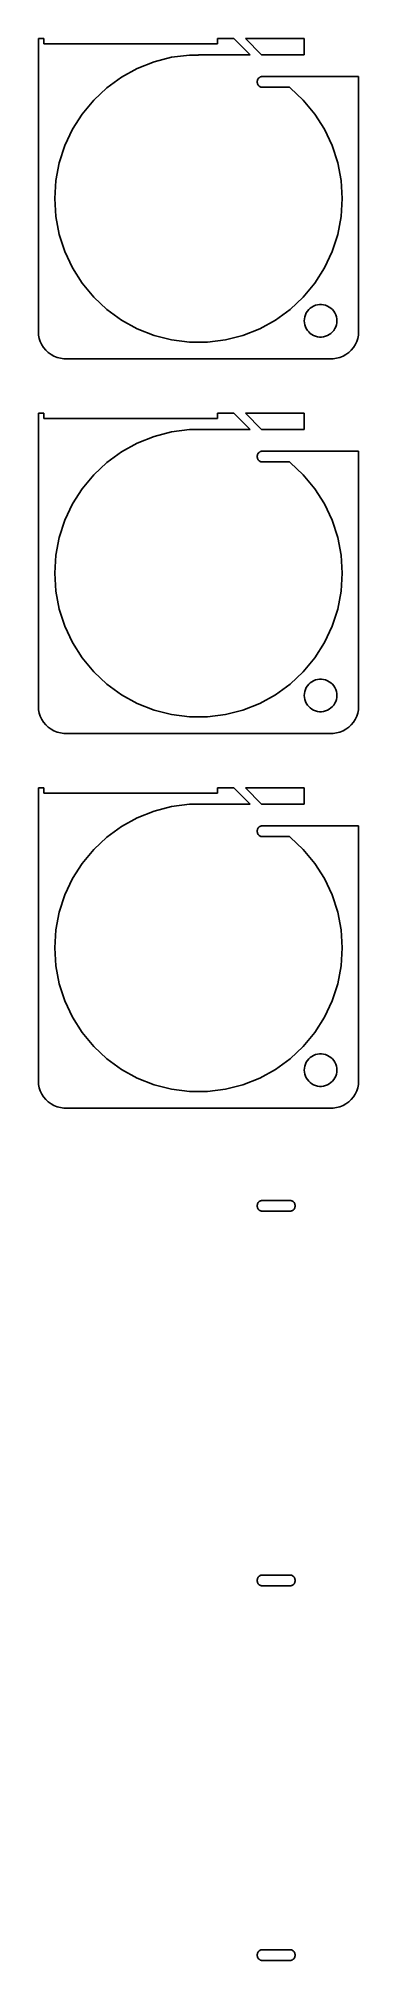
# Model space of a CAD drawing. Header units: metres. Extents: x -30 to 30, y 21 to 374.
import ezdxf

# ---------------------------------------------------------------- set-up
doc = ezdxf.new("R2010")
doc.units = ezdxf.units.M

msp = doc.modelspace()

# ---------------------------------------------------------------- linework, layer by layer
for p, q in [((-28.5, 374.5), (-29.5, 374.5)), ((-29.5, 374.5), (-29.5, 320.5)), ((-28.5, 373.5), (-28.5, 374.5)), ((3.5, 373.5), (-28.5, 373.5)), ((6.50986, 374.49), (3.5, 374.49)), ((3.5, 374.49), (3.5, 373.5)), ((9.49998, 371.5), (6.50986, 374.49)), ((19.5, 374.49), (8.63118, 374.49)), ((8.63118, 374.49), (11.6213, 371.5)), ((19.5, 371.5), (19.5, 374.49)), ((-14.1994, 367.375), (-11.2831, 368.978)), ((-11.2831, 368.978), (-8.18895, 370.203)), ((-8.18895, 370.203), (-4.96559, 371.031)), ((-4.96559, 371.031), (-1.66394, 371.448)), ((-1.66394, 371.448), (0, 371.448)), ((0, 371.448), (0, 371.5)), ((0, 371.5), (9.49998, 371.5)), ((11.6213, 371.5), (19.5, 371.5)), ((-19.3177, 363.14), (-16.8917, 365.419)), ((-16.8917, 365.419), (-14.1994, 367.375)), ((10.8189, 366.625), (10.811, 366.5)), ((10.811, 366.5), (10.8189, 366.375)), ((10.8424, 366.749), (10.8189, 366.625)), ((10.8189, 366.375), (10.8424, 366.251)), ((10.8812, 366.868), (10.8424, 366.749)), ((10.8424, 366.251), (10.8812, 366.132)), ((10.9347, 366.982), (10.8812, 366.868)), ((10.8812, 366.132), (10.9347, 366.018)), ((11.002, 367.088), (10.9347, 366.982)), ((10.9347, 366.018), (11.002, 365.912)), ((11.082, 367.185), (11.002, 367.088)), ((11.002, 365.912), (11.082, 365.815)), ((11.1736, 367.271), (11.082, 367.185)), ((11.082, 365.815), (11.1736, 365.729)), ((11.2752, 367.344), (11.1736, 367.271)), ((11.1736, 365.729), (11.2752, 365.656)), ((11.3852, 367.405), (11.2752, 367.344)), ((11.2752, 365.656), (11.3852, 365.595)), ((11.502, 367.451), (11.3852, 367.405)), ((11.3852, 365.595), (11.502, 365.549)), ((11.6236, 367.482), (11.502, 367.451)), ((11.502, 365.549), (11.6236, 365.518)), ((11.7482, 367.498), (11.6236, 367.482)), ((11.6236, 365.518), (11.7482, 365.502)), ((13.9751, 367.498), (11.7482, 367.498)), ((11.7482, 365.502), (16.777, 365.502)), ((29.5, 367.5), (13.9715, 367.5)), ((13.9715, 367.5), (13.9751, 367.498)), ((16.777, 365.502), (16.8917, 365.419)), ((16.8917, 365.419), (19.3177, 363.14)), ((29.5, 320.5), (29.5, 367.5)), ((-21.4389, 360.576), (-19.3177, 363.14)), ((19.3177, 363.14), (21.4389, 360.576)), ((-24.6391, 354.755), (-23.2221, 357.766)), ((-23.2221, 357.766), (-21.4389, 360.576)), ((21.4389, 360.576), (23.2221, 357.766)), ((23.2221, 357.766), (24.6391, 354.755)), ((-25.6674, 351.59), (-24.6391, 354.755)), ((24.6391, 354.755), (25.6674, 351.59)), ((-26.291, 348.321), (-25.6674, 351.59)), ((25.6674, 351.59), (26.291, 348.321)), ((-26.5, 345), (-26.291, 348.321)), ((26.291, 348.321), (26.5, 345)), ((-26.291, 341.679), (-26.5, 345)), ((26.5, 345), (26.291, 341.679)), ((-25.6674, 338.41), (-26.291, 341.679)), ((26.291, 341.679), (25.6674, 338.41)), ((-24.6391, 335.245), (-25.6674, 338.41)), ((25.6674, 338.41), (24.6391, 335.245)), ((-23.2221, 332.234), (-24.6391, 335.245)), ((24.6391, 335.245), (23.2221, 332.234)), ((-21.4389, 329.424), (-23.2221, 332.234)), ((-19.3177, 326.86), (-21.4389, 329.424)), ((21.4389, 329.424), (19.3177, 326.86)), ((23.2221, 332.234), (21.4389, 329.424)), ((-16.8917, 324.581), (-19.3177, 326.86)), ((19.3177, 326.86), (16.8917, 324.581)), ((-14.1994, 322.625), (-16.8917, 324.581)), ((-11.2831, 321.022), (-14.1994, 322.625)), ((14.1994, 322.625), (11.2831, 321.022)), ((16.8917, 324.581), (14.1994, 322.625)), ((19.5, 322.5), (19.5237, 322.876)), ((19.5237, 322.124), (19.5, 322.5)), ((19.5237, 322.876), (19.5942, 323.246)), ((19.5942, 323.246), (19.7107, 323.604)), ((19.7107, 323.604), (19.8711, 323.945)), ((19.8711, 323.945), (20.0729, 324.263)), ((20.0729, 324.263), (20.3131, 324.554)), ((20.3131, 324.554), (20.5877, 324.812)), ((20.5877, 324.812), (20.8925, 325.033)), ((20.8925, 325.033), (21.2227, 325.214)), ((21.2227, 325.214), (21.5729, 325.353)), ((21.5729, 325.353), (21.9379, 325.447)), ((21.9379, 325.447), (22.3116, 325.494)), ((22.3116, 325.494), (22.6884, 325.494)), ((22.6884, 325.494), (23.0621, 325.447)), ((23.0621, 325.447), (23.427, 325.353)), ((23.427, 325.353), (23.7773, 325.214)), ((23.7773, 325.214), (24.1075, 325.033)), ((24.1075, 325.033), (24.4123, 324.812)), ((24.4123, 324.812), (24.6869, 324.554)), ((24.6869, 324.554), (24.927, 324.263)), ((24.927, 324.263), (25.1289, 323.945)), ((25.1289, 323.945), (25.2893, 323.604)), ((25.2893, 323.604), (25.4057, 323.246)), ((25.4057, 323.246), (25.4763, 322.876)), ((25.4763, 322.876), (25.5, 322.5)), ((25.5, 322.5), (25.4763, 322.124)), ((-29.5, 320.5), (-29.4606, 319.873)), ((-29.4606, 319.873), (-29.3429, 319.257)), ((-29.3429, 319.257), (-29.1489, 318.659)), ((-29.1489, 318.659), (-28.8815, 318.091)), ((-8.18895, 319.797), (-11.2831, 321.022)), ((-4.96559, 318.969), (-8.18895, 319.797)), ((-1.66394, 318.552), (-4.96559, 318.969)), ((4.96559, 318.969), (1.66394, 318.552)), ((8.18895, 319.797), (4.96559, 318.969)), ((11.2831, 321.022), (8.18895, 319.797)), ((19.5942, 321.754), (19.5237, 322.124)), ((19.7107, 321.396), (19.5942, 321.754)), ((19.8711, 321.055), (19.7107, 321.396)), ((20.0729, 320.737), (19.8711, 321.055)), ((20.3131, 320.446), (20.0729, 320.737)), ((20.5877, 320.188), (20.3131, 320.446)), ((20.8925, 319.967), (20.5877, 320.188)), ((21.2227, 319.786), (20.8925, 319.967)), ((21.5729, 319.647), (21.2227, 319.786)), ((21.9379, 319.553), (21.5729, 319.647)), ((22.3116, 319.506), (21.9379, 319.553)), ((22.6884, 319.506), (22.3116, 319.506)), ((23.0621, 319.553), (22.6884, 319.506)), ((23.427, 319.647), (23.0621, 319.553)), ((23.7773, 319.786), (23.427, 319.647)), ((24.1075, 319.967), (23.7773, 319.786)), ((24.4123, 320.188), (24.1075, 319.967)), ((24.6869, 320.446), (24.4123, 320.188)), ((24.927, 320.737), (24.6869, 320.446)), ((25.1289, 321.055), (24.927, 320.737)), ((25.2893, 321.396), (25.1289, 321.055)), ((25.4057, 321.754), (25.2893, 321.396)), ((25.4763, 322.124), (25.4057, 321.754)), ((28.8815, 318.091), (29.1489, 318.659)), ((29.1489, 318.659), (29.3429, 319.257)), ((29.3429, 319.257), (29.4606, 319.873)), ((29.4606, 319.873), (29.5, 320.5)), ((-28.8815, 318.091), (-28.5451, 317.561)), ((-28.5451, 317.561), (-28.1448, 317.077)), ((-28.1448, 317.077), (-27.6871, 316.647)), ((-27.6871, 316.647), (-27.1791, 316.278)), ((-27.1791, 316.278), (-26.6289, 315.976)), ((-26.6289, 315.976), (-26.0451, 315.745)), ((-26.0451, 315.745), (-25.4369, 315.589)), ((-25.4369, 315.589), (-24.8139, 315.51)), ((-24.8139, 315.51), (24.8139, 315.51)), ((1.66394, 318.552), (-1.66394, 318.552)), ((24.8139, 315.51), (25.4369, 315.589)), ((25.4369, 315.589), (26.0451, 315.745)), ((26.0451, 315.745), (26.6289, 315.976)), ((26.6289, 315.976), (27.1791, 316.278)), ((27.1791, 316.278), (27.6871, 316.647)), ((27.6871, 316.647), (28.1448, 317.077)), ((28.1448, 317.077), (28.5451, 317.561)), ((28.5451, 317.561), (28.8815, 318.091)), ((-28.5, 305.5), (-29.5, 305.5)), ((-29.5, 305.5), (-29.5, 251.5)), ((-28.5, 304.5), (-28.5, 305.5)), ((3.5, 304.5), (-28.5, 304.5)), ((6.50986, 305.49), (3.5, 305.49)), ((3.5, 305.49), (3.5, 304.5)), ((9.49998, 302.5), (6.50986, 305.49)), ((19.5, 305.49), (8.63118, 305.49)), ((8.63118, 305.49), (11.6213, 302.5)), ((19.5, 302.5), (19.5, 305.49)), ((-11.2831, 299.978), (-8.18895, 301.203)), ((-8.18895, 301.203), (-4.96559, 302.031)), ((-4.96559, 302.031), (-1.66394, 302.448)), ((-1.66394, 302.448), (0, 302.448)), ((0, 302.448), (0, 302.5)), ((0, 302.5), (9.49998, 302.5)), ((11.6213, 302.5), (19.5, 302.5)), ((-16.8917, 296.419), (-14.1994, 298.375)), ((-14.1994, 298.375), (-11.2831, 299.978)), ((10.8189, 297.625), (10.811, 297.5)), ((10.811, 297.5), (10.8189, 297.375)), ((10.8424, 297.749), (10.8189, 297.625)), ((10.8189, 297.375), (10.8424, 297.251)), ((10.8812, 297.868), (10.8424, 297.749)), ((10.9347, 297.982), (10.8812, 297.868)), ((11.002, 298.088), (10.9347, 297.982)), ((11.082, 298.185), (11.002, 298.088)), ((11.1736, 298.271), (11.082, 298.185)), ((11.2752, 298.344), (11.1736, 298.271)), ((11.3852, 298.405), (11.2752, 298.344)), ((11.502, 298.451), (11.3852, 298.405)), ((11.6236, 298.482), (11.502, 298.451)), ((11.7482, 298.498), (11.6236, 298.482)), ((13.9751, 298.498), (11.7482, 298.498)), ((29.5, 298.5), (13.9715, 298.5)), ((13.9715, 298.5), (13.9751, 298.498)), ((29.5, 251.5), (29.5, 298.5)), ((-21.4389, 291.576), (-19.3177, 294.14)), ((-19.3177, 294.14), (-16.8917, 296.419)), ((10.8424, 297.251), (10.8812, 297.132)), ((10.8812, 297.132), (10.9347, 297.018)), ((10.9347, 297.018), (11.002, 296.912)), ((11.002, 296.912), (11.082, 296.815)), ((11.082, 296.815), (11.1736, 296.729)), ((11.1736, 296.729), (11.2752, 296.656)), ((11.2752, 296.656), (11.3852, 296.595)), ((11.3852, 296.595), (11.502, 296.549)), ((11.502, 296.549), (11.6236, 296.518)), ((11.6236, 296.518), (11.7482, 296.502)), ((11.7482, 296.502), (16.777, 296.502)), ((16.777, 296.502), (16.8917, 296.419)), ((16.8917, 296.419), (19.3177, 294.14)), ((19.3177, 294.14), (21.4389, 291.576)), ((-23.2221, 288.766), (-21.4389, 291.576)), ((21.4389, 291.576), (23.2221, 288.766)), ((-24.6391, 285.755), (-23.2221, 288.766)), ((23.2221, 288.766), (24.6391, 285.755)), ((-25.6674, 282.59), (-24.6391, 285.755)), ((24.6391, 285.755), (25.6674, 282.59)), ((-26.291, 279.321), (-25.6674, 282.59)), ((25.6674, 282.59), (26.291, 279.321)), ((-26.5, 276), (-26.291, 279.321)), ((26.291, 279.321), (26.5, 276)), ((-26.291, 272.679), (-26.5, 276)), ((-25.6674, 269.41), (-26.291, 272.679)), ((26.291, 272.679), (25.6674, 269.41)), ((26.5, 276), (26.291, 272.679)), ((-24.6391, 266.245), (-25.6674, 269.41)), ((25.6674, 269.41), (24.6391, 266.245)), ((-23.2221, 263.234), (-24.6391, 266.245)), ((24.6391, 266.245), (23.2221, 263.234)), ((-21.4389, 260.424), (-23.2221, 263.234)), ((23.2221, 263.234), (21.4389, 260.424)), ((-19.3177, 257.86), (-21.4389, 260.424)), ((21.4389, 260.424), (19.3177, 257.86)), ((-16.8917, 255.581), (-19.3177, 257.86)), ((-14.1994, 253.625), (-16.8917, 255.581)), ((16.8917, 255.581), (14.1994, 253.625)), ((19.3177, 257.86), (16.8917, 255.581)), ((19.7107, 254.604), (19.8711, 254.945)), ((19.8711, 254.945), (20.0729, 255.263)), ((20.0729, 255.263), (20.3131, 255.554)), ((20.3131, 255.554), (20.5877, 255.812)), ((20.5877, 255.812), (20.8925, 256.033)), ((20.8925, 256.033), (21.2227, 256.214)), ((21.2227, 256.214), (21.5729, 256.353)), ((21.5729, 256.353), (21.9379, 256.447)), ((21.9379, 256.447), (22.3116, 256.494)), ((22.3116, 256.494), (22.6884, 256.494)), ((22.6884, 256.494), (23.0621, 256.447)), ((23.0621, 256.447), (23.427, 256.353)), ((23.427, 256.353), (23.7773, 256.214)), ((23.7773, 256.214), (24.1075, 256.033)), ((24.1075, 256.033), (24.4123, 255.812)), ((24.4123, 255.812), (24.6869, 255.554)), ((24.6869, 255.554), (24.927, 255.263)), ((24.927, 255.263), (25.1289, 254.945)), ((25.1289, 254.945), (25.2893, 254.604)), ((-29.5, 251.5), (-29.4606, 250.873)), ((-11.2831, 252.022), (-14.1994, 253.625)), ((-8.18895, 250.797), (-11.2831, 252.022)), ((11.2831, 252.022), (8.18895, 250.797)), ((14.1994, 253.625), (11.2831, 252.022)), ((19.5, 253.5), (19.5237, 253.876)), ((19.5237, 253.124), (19.5, 253.5)), ((19.5237, 253.876), (19.5942, 254.246)), ((19.5942, 252.754), (19.5237, 253.124)), ((19.5942, 254.246), (19.7107, 254.604)), ((19.7107, 252.396), (19.5942, 252.754)), ((19.8711, 252.055), (19.7107, 252.396)), ((20.0729, 251.737), (19.8711, 252.055)), ((20.3131, 251.446), (20.0729, 251.737)), ((20.5877, 251.188), (20.3131, 251.446)), ((24.6869, 251.446), (24.4123, 251.188)), ((24.927, 251.737), (24.6869, 251.446)), ((25.1289, 252.055), (24.927, 251.737)), ((25.2893, 252.396), (25.1289, 252.055)), ((25.2893, 254.604), (25.4057, 254.246)), ((25.4057, 252.754), (25.2893, 252.396)), ((25.4057, 254.246), (25.4763, 253.876)), ((25.4763, 253.124), (25.4057, 252.754)), ((25.4763, 253.876), (25.5, 253.5)), ((25.5, 253.5), (25.4763, 253.124)), ((29.4606, 250.873), (29.5, 251.5)), ((-29.4606, 250.873), (-29.3429, 250.257)), ((-29.3429, 250.257), (-29.1489, 249.659)), ((-29.1489, 249.659), (-28.8815, 249.091)), ((-28.8815, 249.091), (-28.5451, 248.561)), ((-28.5451, 248.561), (-28.1448, 248.077)), ((-28.1448, 248.077), (-27.6871, 247.647)), ((-4.96559, 249.969), (-8.18895, 250.797)), ((-1.66394, 249.552), (-4.96559, 249.969)), ((1.66394, 249.552), (-1.66394, 249.552)), ((4.96559, 249.969), (1.66394, 249.552)), ((8.18895, 250.797), (4.96559, 249.969)), ((20.8925, 250.967), (20.5877, 251.188)), ((21.2227, 250.786), (20.8925, 250.967)), ((21.5729, 250.647), (21.2227, 250.786)), ((21.9379, 250.553), (21.5729, 250.647)), ((22.3116, 250.506), (21.9379, 250.553)), ((22.6884, 250.506), (22.3116, 250.506)), ((23.0621, 250.553), (22.6884, 250.506)), ((23.427, 250.647), (23.0621, 250.553)), ((23.7773, 250.786), (23.427, 250.647)), ((24.1075, 250.967), (23.7773, 250.786)), ((24.4123, 251.188), (24.1075, 250.967)), ((27.6871, 247.647), (28.1448, 248.077)), ((28.1448, 248.077), (28.5451, 248.561)), ((28.5451, 248.561), (28.8815, 249.091)), ((28.8815, 249.091), (29.1489, 249.659)), ((29.1489, 249.659), (29.3429, 250.257)), ((29.3429, 250.257), (29.4606, 250.873)), ((-27.6871, 247.647), (-27.1791, 247.278)), ((-27.1791, 247.278), (-26.6289, 246.976)), ((-26.6289, 246.976), (-26.0451, 246.745)), ((-26.0451, 246.745), (-25.4369, 246.589)), ((-25.4369, 246.589), (-24.8139, 246.51)), ((-24.8139, 246.51), (24.8139, 246.51)), ((24.8139, 246.51), (25.4369, 246.589)), ((25.4369, 246.589), (26.0451, 246.745)), ((26.0451, 246.745), (26.6289, 246.976)), ((26.6289, 246.976), (27.1791, 247.278)), ((27.1791, 247.278), (27.6871, 247.647)), ((-28.5, 236.5), (-29.5, 236.5)), ((-29.5, 236.5), (-29.5, 182.5)), ((-28.5, 235.5), (-28.5, 236.5)), ((3.5, 235.5), (-28.5, 235.5)), ((6.50986, 236.49), (3.5, 236.49)), ((3.5, 236.49), (3.5, 235.5)), ((9.49998, 233.5), (6.50986, 236.49)), ((19.5, 236.49), (8.63118, 236.49)), ((8.63118, 236.49), (11.6213, 233.5)), ((19.5, 233.5), (19.5, 236.49)), ((-14.1994, 229.375), (-11.2831, 230.978)), ((-11.2831, 230.978), (-8.18895, 232.203)), ((-8.18895, 232.203), (-4.96559, 233.031)), ((-4.96559, 233.031), (-1.66394, 233.448)), ((-1.66394, 233.448), (0, 233.448)), ((0, 233.448), (0, 233.5)), ((0, 233.5), (9.49998, 233.5)), ((11.6213, 233.5), (19.5, 233.5)), ((-19.3177, 225.14), (-16.8917, 227.419)), ((-16.8917, 227.419), (-14.1994, 229.375)), ((10.8189, 228.625), (10.811, 228.5)), ((10.811, 228.5), (10.8189, 228.375)), ((10.8424, 228.749), (10.8189, 228.625)), ((10.8189, 228.375), (10.8424, 228.251)), ((10.8812, 228.868), (10.8424, 228.749)), ((10.8424, 228.251), (10.8812, 228.132)), ((10.9347, 228.982), (10.8812, 228.868)), ((10.8812, 228.132), (10.9347, 228.018)), ((11.002, 229.088), (10.9347, 228.982)), ((10.9347, 228.018), (11.002, 227.912)), ((11.082, 229.185), (11.002, 229.088)), ((11.002, 227.912), (11.082, 227.815)), ((11.1736, 229.271), (11.082, 229.185)), ((11.082, 227.815), (11.1736, 227.729)), ((11.2752, 229.344), (11.1736, 229.271)), ((11.1736, 227.729), (11.2752, 227.656)), ((11.3852, 229.405), (11.2752, 229.344)), ((11.2752, 227.656), (11.3852, 227.595)), ((11.502, 229.451), (11.3852, 229.405)), ((11.3852, 227.595), (11.502, 227.549)), ((11.6236, 229.482), (11.502, 229.451)), ((11.502, 227.549), (11.6236, 227.518)), ((11.7482, 229.498), (11.6236, 229.482)), ((11.6236, 227.518), (11.7482, 227.502)), ((13.9751, 229.498), (11.7482, 229.498)), ((11.7482, 227.502), (16.777, 227.502)), ((29.5, 229.5), (13.9715, 229.5)), ((13.9715, 229.5), (13.9751, 229.498)), ((16.777, 227.502), (16.8917, 227.419)), ((16.8917, 227.419), (19.3177, 225.14)), ((29.5, 182.5), (29.5, 229.5)), ((-21.4389, 222.576), (-19.3177, 225.14)), ((19.3177, 225.14), (21.4389, 222.576)), ((-24.6391, 216.755), (-23.2221, 219.766)), ((-23.2221, 219.766), (-21.4389, 222.576)), ((21.4389, 222.576), (23.2221, 219.766)), ((23.2221, 219.766), (24.6391, 216.755)), ((-25.6674, 213.59), (-24.6391, 216.755)), ((24.6391, 216.755), (25.6674, 213.59)), ((-26.291, 210.321), (-25.6674, 213.59)), ((25.6674, 213.59), (26.291, 210.321)), ((-26.5, 207), (-26.291, 210.321)), ((26.291, 210.321), (26.5, 207)), ((-26.291, 203.679), (-26.5, 207)), ((26.5, 207), (26.291, 203.679)), ((-25.6674, 200.41), (-26.291, 203.679)), ((26.291, 203.679), (25.6674, 200.41)), ((-24.6391, 197.245), (-25.6674, 200.41)), ((25.6674, 200.41), (24.6391, 197.245)), ((-23.2221, 194.234), (-24.6391, 197.245)), ((24.6391, 197.245), (23.2221, 194.234)), ((-21.4389, 191.424), (-23.2221, 194.234)), ((-19.3177, 188.86), (-21.4389, 191.424)), ((21.4389, 191.424), (19.3177, 188.86)), ((23.2221, 194.234), (21.4389, 191.424)), ((-16.8917, 186.581), (-19.3177, 188.86)), ((19.3177, 188.86), (16.8917, 186.581)), ((-14.1994, 184.625), (-16.8917, 186.581)), ((-11.2831, 183.022), (-14.1994, 184.625)), ((14.1994, 184.625), (11.2831, 183.022)), ((16.8917, 186.581), (14.1994, 184.625)), ((19.5, 184.5), (19.5237, 184.876)), ((19.5237, 184.124), (19.5, 184.5)), ((19.5237, 184.876), (19.5942, 185.246)), ((19.5942, 183.754), (19.5237, 184.124)), ((19.5942, 185.246), (19.7107, 185.604)), ((19.7107, 185.604), (19.8711, 185.945)), ((19.8711, 185.945), (20.0729, 186.263)), ((20.0729, 186.263), (20.3131, 186.554)), ((20.3131, 186.554), (20.5877, 186.812)), ((20.5877, 186.812), (20.8925, 187.033)), ((20.8925, 187.033), (21.2227, 187.214)), ((21.2227, 187.214), (21.5729, 187.353)), ((21.5729, 187.353), (21.9379, 187.447)), ((21.9379, 187.447), (22.3116, 187.494)), ((22.3116, 187.494), (22.6884, 187.494)), ((22.6884, 187.494), (23.0621, 187.447)), ((23.0621, 187.447), (23.427, 187.353)), ((23.427, 187.353), (23.7773, 187.214)), ((23.7773, 187.214), (24.1075, 187.033)), ((24.1075, 187.033), (24.4123, 186.812)), ((24.4123, 186.812), (24.6869, 186.554)), ((24.6869, 186.554), (24.927, 186.263)), ((24.927, 186.263), (25.1289, 185.945)), ((25.1289, 185.945), (25.2893, 185.604)), ((25.2893, 185.604), (25.4057, 185.246)), ((25.4057, 185.246), (25.4763, 184.876)), ((25.4763, 184.124), (25.4057, 183.754)), ((25.4763, 184.876), (25.5, 184.5)), ((25.5, 184.5), (25.4763, 184.124)), ((-29.5, 182.5), (-29.4606, 181.873)), ((-29.4606, 181.873), (-29.3429, 181.257)), ((-29.3429, 181.257), (-29.1489, 180.659)), ((-29.1489, 180.659), (-28.8815, 180.091)), ((-8.18895, 181.797), (-11.2831, 183.022)), ((-4.96559, 180.969), (-8.18895, 181.797)), ((-1.66394, 180.552), (-4.96559, 180.969)), ((1.66394, 180.552), (-1.66394, 180.552)), ((4.96559, 180.969), (1.66394, 180.552)), ((8.18895, 181.797), (4.96559, 180.969)), ((11.2831, 183.022), (8.18895, 181.797)), ((19.7107, 183.396), (19.5942, 183.754)), ((19.8711, 183.055), (19.7107, 183.396)), ((20.0729, 182.737), (19.8711, 183.055)), ((20.3131, 182.446), (20.0729, 182.737)), ((20.5877, 182.188), (20.3131, 182.446)), ((20.8925, 181.967), (20.5877, 182.188)), ((21.2227, 181.786), (20.8925, 181.967)), ((21.5729, 181.647), (21.2227, 181.786)), ((21.9379, 181.553), (21.5729, 181.647)), ((22.3116, 181.506), (21.9379, 181.553)), ((22.6884, 181.506), (22.3116, 181.506)), ((23.0621, 181.553), (22.6884, 181.506)), ((23.427, 181.647), (23.0621, 181.553)), ((23.7773, 181.786), (23.427, 181.647)), ((24.1075, 181.967), (23.7773, 181.786)), ((24.4123, 182.188), (24.1075, 181.967)), ((24.6869, 182.446), (24.4123, 182.188)), ((24.927, 182.737), (24.6869, 182.446)), ((25.1289, 183.055), (24.927, 182.737)), ((25.2893, 183.396), (25.1289, 183.055)), ((25.4057, 183.754), (25.2893, 183.396)), ((28.8815, 180.091), (29.1489, 180.659)), ((29.1489, 180.659), (29.3429, 181.257)), ((29.3429, 181.257), (29.4606, 181.873)), ((29.4606, 181.873), (29.5, 182.5)), ((-28.8815, 180.091), (-28.5451, 179.561)), ((-28.5451, 179.561), (-28.1448, 179.077)), ((-28.1448, 179.077), (-27.6871, 178.647)), ((-27.6871, 178.647), (-27.1791, 178.278)), ((-27.1791, 178.278), (-26.6289, 177.976)), ((-26.6289, 177.976), (-26.0451, 177.745)), ((-26.0451, 177.745), (-25.4369, 177.589)), ((-25.4369, 177.589), (-24.8139, 177.51)), ((-24.8139, 177.51), (24.8139, 177.51)), ((24.8139, 177.51), (25.4369, 177.589)), ((25.4369, 177.589), (26.0451, 177.745)), ((26.0451, 177.745), (26.6289, 177.976)), ((26.6289, 177.976), (27.1791, 178.278)), ((27.1791, 178.278), (27.6871, 178.647)), ((27.6871, 178.647), (28.1448, 179.077)), ((28.1448, 179.077), (28.5451, 179.561)), ((28.5451, 179.561), (28.8815, 180.091)), ((10.8189, 159.625), (10.811, 159.5)), ((10.811, 159.5), (10.8189, 159.375)), ((10.8424, 159.749), (10.8189, 159.625)), ((10.8189, 159.375), (10.8424, 159.251)), ((10.8812, 159.868), (10.8424, 159.749)), ((10.9347, 159.982), (10.8812, 159.868)), ((11.002, 160.088), (10.9347, 159.982)), ((11.082, 160.185), (11.002, 160.088)), ((11.1736, 160.271), (11.082, 160.185)), ((11.2752, 160.344), (11.1736, 160.271)), ((11.3852, 160.405), (11.2752, 160.344)), ((11.502, 160.451), (11.3852, 160.405)), ((11.6236, 160.482), (11.502, 160.451)), ((11.7482, 160.498), (11.6236, 160.482)), ((16.8738, 160.498), (11.7482, 160.498)), ((16.9984, 160.482), (16.8738, 160.498)), ((17.12, 160.451), (16.9984, 160.482)), ((17.2368, 160.405), (17.12, 160.451)), ((17.3468, 160.344), (17.2368, 160.405)), ((17.4484, 160.271), (17.3468, 160.344)), ((17.54, 160.185), (17.4484, 160.271)), ((17.62, 160.088), (17.54, 160.185)), ((17.6873, 159.982), (17.62, 160.088)), ((17.7408, 159.868), (17.6873, 159.982)), ((17.7796, 159.749), (17.7408, 159.868)), ((17.8031, 159.625), (17.7796, 159.749)), ((17.7796, 159.251), (17.8031, 159.375)), ((17.811, 159.5), (17.8031, 159.625)), ((17.8031, 159.375), (17.811, 159.5)), ((10.8424, 159.251), (10.8812, 159.132)), ((10.8812, 159.132), (10.9347, 159.018)), ((10.9347, 159.018), (11.002, 158.912)), ((11.002, 158.912), (11.082, 158.815)), ((11.082, 158.815), (11.1736, 158.729)), ((11.1736, 158.729), (11.2752, 158.656)), ((11.2752, 158.656), (11.3852, 158.595)), ((11.3852, 158.595), (11.502, 158.549)), ((11.502, 158.549), (11.6236, 158.518)), ((11.6236, 158.518), (11.7482, 158.502)), ((11.7482, 158.502), (16.8738, 158.502)), ((16.8738, 158.502), (16.9984, 158.518)), ((16.9984, 158.518), (17.12, 158.549)), ((17.12, 158.549), (17.2368, 158.595)), ((17.2368, 158.595), (17.3468, 158.656)), ((17.3468, 158.656), (17.4484, 158.729)), ((17.4484, 158.729), (17.54, 158.815)), ((17.54, 158.815), (17.62, 158.912)), ((17.62, 158.912), (17.6873, 159.018)), ((17.6873, 159.018), (17.7408, 159.132)), ((17.7408, 159.132), (17.7796, 159.251)), ((10.8189, 90.6253), (10.811, 90.5)), ((10.811, 90.5), (10.8189, 90.3747)), ((10.8424, 90.7487), (10.8189, 90.6253)), ((10.8189, 90.3747), (10.8424, 90.2513)), ((10.8812, 90.8681), (10.8424, 90.7487)), ((10.8424, 90.2513), (10.8812, 90.1319)), ((10.9347, 90.9818), (10.8812, 90.8681)), ((10.8812, 90.1319), (10.9347, 90.0182)), ((11.002, 91.0878), (10.9347, 90.9818)), ((10.9347, 90.0182), (11.002, 89.9122)), ((11.082, 91.1845), (11.002, 91.0878)), ((11.002, 89.9122), (11.082, 89.8154)), ((11.1736, 91.2705), (11.082, 91.1845)), ((11.082, 89.8154), (11.1736, 89.7295)), ((11.2752, 91.3443), (11.1736, 91.2705)), ((11.1736, 89.7295), (11.2752, 89.6557)), ((11.3852, 91.4048), (11.2752, 91.3443)), ((11.2752, 89.6557), (11.3852, 89.5952)), ((11.502, 91.451), (11.3852, 91.4048)), ((11.3852, 89.5952), (11.502, 89.5489)), ((11.6236, 91.4823), (11.502, 91.451)), ((11.502, 89.5489), (11.6236, 89.5177)), ((11.7482, 91.498), (11.6236, 91.4823)), ((11.6236, 89.5177), (11.7482, 89.502)), ((16.8738, 91.498), (11.7482, 91.498)), ((11.7482, 89.502), (16.8738, 89.502)), ((16.9984, 91.4823), (16.8738, 91.498)), ((16.8738, 89.502), (16.9984, 89.5177)), ((17.12, 91.451), (16.9984, 91.4823)), ((16.9984, 89.5177), (17.12, 89.5489)), ((17.2368, 91.4048), (17.12, 91.451)), ((17.12, 89.5489), (17.2368, 89.5952)), ((17.3468, 91.3443), (17.2368, 91.4048)), ((17.2368, 89.5952), (17.3468, 89.6557)), ((17.4484, 91.2705), (17.3468, 91.3443)), ((17.3468, 89.6557), (17.4484, 89.7295)), ((17.54, 91.1845), (17.4484, 91.2705)), ((17.4484, 89.7295), (17.54, 89.8154)), ((17.62, 91.0878), (17.54, 91.1845)), ((17.54, 89.8154), (17.62, 89.9122)), ((17.6873, 90.9818), (17.62, 91.0878)), ((17.62, 89.9122), (17.6873, 90.0182)), ((17.7408, 90.8681), (17.6873, 90.9818)), ((17.6873, 90.0182), (17.7408, 90.1319)), ((17.7796, 90.7487), (17.7408, 90.8681)), ((17.7408, 90.1319), (17.7796, 90.2513)), ((17.8031, 90.6253), (17.7796, 90.7487)), ((17.7796, 90.2513), (17.8031, 90.3747)), ((17.811, 90.5), (17.8031, 90.6253)), ((17.8031, 90.3747), (17.811, 90.5)), ((10.8189, 21.6253), (10.811, 21.5)), ((10.811, 21.5), (10.8189, 21.3747)), ((10.8424, 21.7487), (10.8189, 21.6253)), ((10.8189, 21.3747), (10.8424, 21.2513)), ((10.8812, 21.8681), (10.8424, 21.7487)), ((10.8424, 21.2513), (10.8812, 21.1319)), ((10.9347, 21.9818), (10.8812, 21.8681)), ((11.002, 22.0878), (10.9347, 21.9818)), ((11.082, 22.1845), (11.002, 22.0878)), ((11.1736, 22.2705), (11.082, 22.1845)), ((11.2752, 22.3443), (11.1736, 22.2705)), ((11.3852, 22.4048), (11.2752, 22.3443)), ((11.502, 22.451), (11.3852, 22.4048)), ((11.6236, 22.4823), (11.502, 22.451)), ((11.7482, 22.498), (11.6236, 22.4823)), ((16.8738, 22.498), (11.7482, 22.498)), ((16.9984, 22.4823), (16.8738, 22.498)), ((17.12, 22.451), (16.9984, 22.4823)), ((17.2368, 22.4048), (17.12, 22.451)), ((17.3468, 22.3443), (17.2368, 22.4048)), ((17.4484, 22.2705), (17.3468, 22.3443)), ((17.54, 22.1845), (17.4484, 22.2705)), ((17.62, 22.0878), (17.54, 22.1845)), ((17.6873, 21.9818), (17.62, 22.0878)), ((17.7408, 21.8681), (17.6873, 21.9818)), ((17.7796, 21.7487), (17.7408, 21.8681)), ((17.7408, 21.1319), (17.7796, 21.2513)), ((17.8031, 21.6253), (17.7796, 21.7487)), ((17.7796, 21.2513), (17.8031, 21.3747)), ((17.811, 21.5), (17.8031, 21.6253)), ((17.8031, 21.3747), (17.811, 21.5)), ((10.8812, 21.1319), (10.9347, 21.0182)), ((10.9347, 21.0182), (11.002, 20.9122)), ((11.002, 20.9122), (11.082, 20.8154)), ((11.082, 20.8154), (11.1736, 20.7295)), ((11.1736, 20.7295), (11.2752, 20.6557)), ((11.2752, 20.6557), (11.3852, 20.5952)), ((11.3852, 20.5952), (11.502, 20.5489)), ((11.502, 20.5489), (11.6236, 20.5177)), ((11.6236, 20.5177), (11.7482, 20.502)), ((11.7482, 20.502), (16.8738, 20.502)), ((16.8738, 20.502), (16.9984, 20.5177)), ((16.9984, 20.5177), (17.12, 20.5489)), ((17.12, 20.5489), (17.2368, 20.5952)), ((17.2368, 20.5952), (17.3468, 20.6557)), ((17.3468, 20.6557), (17.4484, 20.7295)), ((17.4484, 20.7295), (17.54, 20.8154)), ((17.54, 20.8154), (17.62, 20.9122)), ((17.62, 20.9122), (17.6873, 21.0182)), ((17.6873, 21.0182), (17.7408, 21.1319))]:
    msp.add_line(p, q)

doc.saveas('drawing.dxf')
